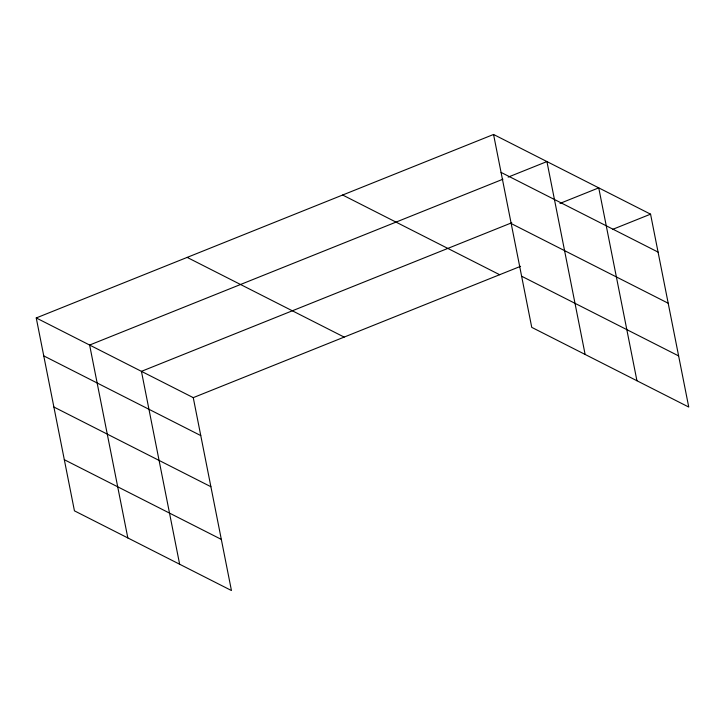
<?xml version="1.0" encoding="UTF-8"?>
<svg xmlns="http://www.w3.org/2000/svg" width="725" height="725" viewBox="0 0 725 725"><rect width="100%" height="100%" fill="white"/><g stroke="black" fill="none" stroke-linecap="round" stroke-linejoin="round"><path stroke-width="1.09" d="M36.25 317.949L193.258 397.644L231.447 590.531L74.439 510.835L36.25 317.949L493.553 134.469L650.561 214.165L688.75 407.051L531.742 327.356L493.553 134.469M502.923 179.22L89.628 345.046L127.827 537.932M508.162 177.118L546.931 161.566L585.129 354.452M511.759 222.765L141.438 371.345L179.637 564.231M559.972 203.417L598.741 187.866L636.94 380.752M193.258 397.644L520.604 266.302M612.833 229.299L650.561 214.165M501.066 172.405L658.073 252.101M511.188 223.545L668.196 303.231M521.619 276.225L678.627 355.921M342.644 195.016L499.643 274.712M187.159 257.402L344.167 337.098M43.763 355.893L200.762 435.58M53.886 407.024L210.893 486.72M64.317 459.704L221.324 539.4"/></g></svg>
